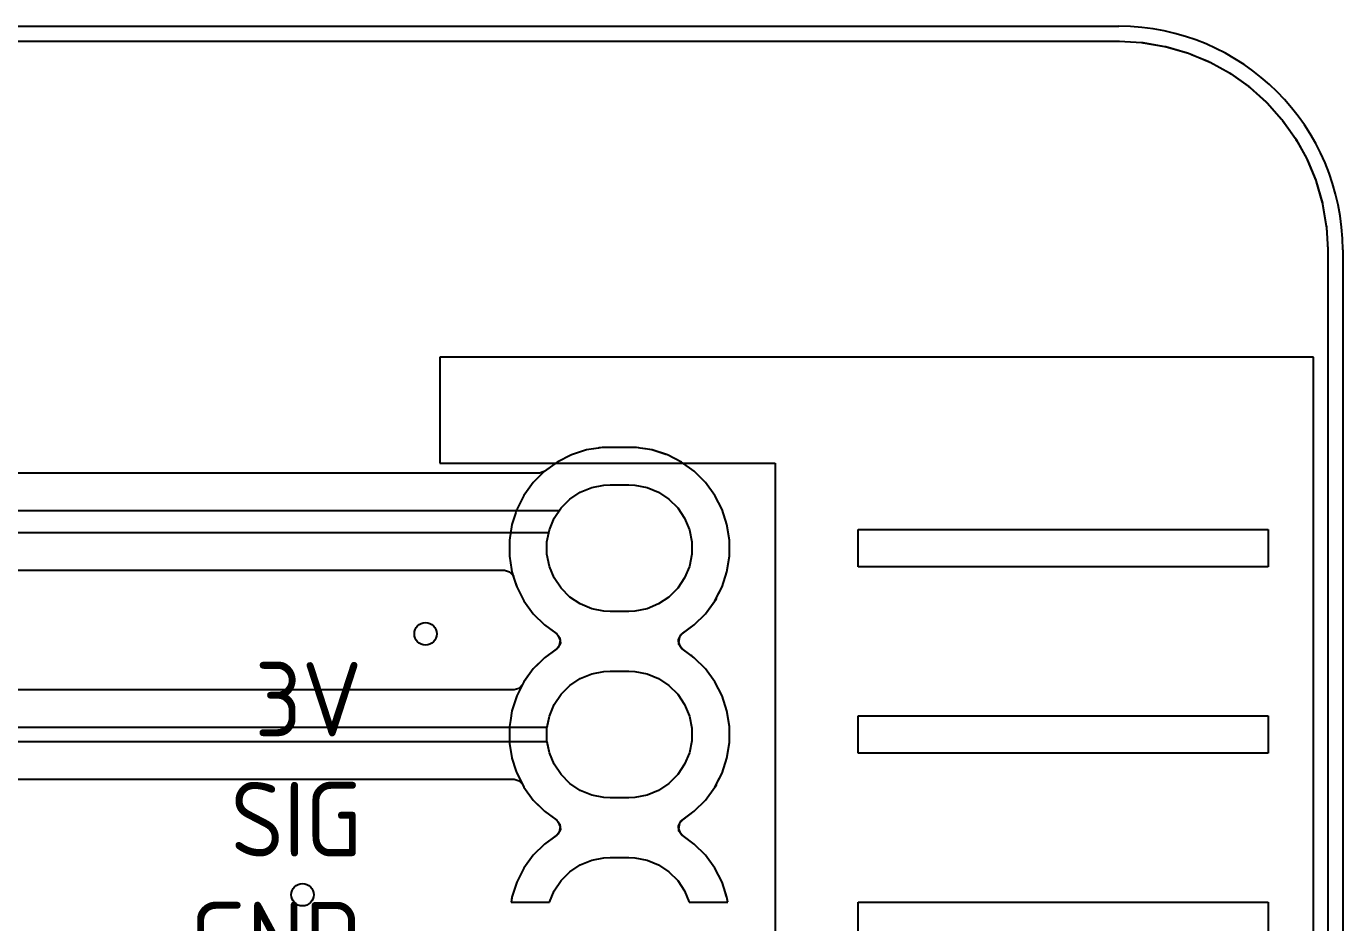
# Model space of a CAD drawing. Header units: millimetres. Extents: x 45 to 545, y -265 to -129.
# Drawn here: x 527.35 to 545, y -141.03 to -129 of the extents above; entities that cross this region are included whole.
import ezdxf
from ezdxf.enums import TextEntityAlignment as Align

# ---------------------------------------------------------------- set-up
doc = ezdxf.new("R2010")
doc.units = ezdxf.units.MM
for name, color, linetype, true_color in [('B.Cu', 151, 'CONTINUOUS', 0x6fccdb), ('Edge.Cuts', 111, 'CONTINUOUS', 0x81ffbe), ('F.Cu', 241, 'CONTINUOUS', 0xe27299), ('F.Silkscreen', 254, 'CONTINUOUS', 0xdcc8ff)]:
    doc.layers.add(name, color=color, linetype=linetype, true_color=true_color)
doc.styles.add('KICAD', font='isocp.shx')

msp = doc.modelspace()

# ---------------------------------------------------------------- linework, layer by layer
at = {"layer": 'B.Cu', "linetype": 'CONTINUOUS'}
for p, q in [((477.564561, -129.2005), (541.996519, -129.2005)), ((541.996519, -129.2005), (542.003472, -129.200695)), ((542.003472, -129.200695), (542.3065, -129.217713)), ((542.3065, -129.217713), (542.320301, -129.219268)), ((542.320301, -129.219268), (542.616088, -129.269524)), ((542.616088, -129.269524), (542.629627, -129.272614)), ((542.629627, -129.272614), (542.91793, -129.355673)), ((542.91793, -129.355673), (542.931049, -129.360263)), ((542.931049, -129.360263), (543.208229, -129.475075)), ((543.208229, -129.475075), (543.220743, -129.481101)), ((543.220743, -129.481101), (543.483344, -129.626236)), ((543.483344, -129.626236), (543.495099, -129.633623)), ((543.495099, -129.633623), (543.739779, -129.807233)), ((543.739779, -129.807233), (543.750639, -129.815892)), ((543.750639, -129.815892), (543.974352, -130.015814)), ((543.974352, -130.015814), (543.984183, -130.025645)), ((543.984183, -130.025645), (544.078591, -130.131288)), ((544.078591, -130.131288), (544.184102, -130.249354)), ((544.184102, -130.249354), (544.192768, -130.260222)), ((544.192768, -130.260222), (544.344121, -130.473534)), ((544.344121, -130.473534), (544.36637, -130.50489)), ((544.36637, -130.50489), (544.373766, -130.51666)), ((544.373766, -130.51666), (544.389278, -130.544726)), ((544.389278, -130.544726), (544.518894, -130.779249)), ((544.518894, -130.779249), (544.524927, -130.791777)), ((544.524927, -130.791777), (544.639735, -131.068949)), ((544.639735, -131.068949), (544.644328, -131.082074)), ((544.644328, -131.082074), (544.727382, -131.370361)), ((544.727382, -131.370361), (544.730476, -131.383918)), ((544.730476, -131.383918), (544.78073, -131.67969)), ((544.78073, -131.67969), (544.782287, -131.693508)), ((544.782287, -131.693508), (544.799305, -131.996527)), ((544.799305, -131.996527), (544.7995, -132.00348)), ((544.7995, -132.00348), (544.7995, -159.125)), ((534.85876, -134.682753), (534.656585, -134.748444)), ((535.020042, -134.657208), (534.85876, -134.682753)), ((535.068713, -134.6495), (535.020042, -134.657208)), ((535.531287, -134.6495), (535.068713, -134.6495)), ((535.579957, -134.657208), (535.531287, -134.6495)), ((535.74124, -134.682753), (535.579957, -134.657208)), ((535.741241, -134.682753), (535.74124, -134.682753)), ((535.741243, -134.682754), (535.741241, -134.682753)), ((535.943412, -134.748443), (535.741243, -134.682754)), ((534.467179, -134.844951), (534.292162, -134.972108)), ((534.656585, -134.748444), (534.467179, -134.844951)), ((535.943413, -134.748443), (535.943412, -134.748443)), ((535.943414, -134.748444), (535.943413, -134.748443)), ((536.13282, -134.844951), (535.943414, -134.748444)), ((536.304786, -134.96989), (536.13282, -134.844951)), ((534.219277, -134.99579), (478.157226, -134.99579)), ((534.226355, -134.995588), (534.219277, -134.99579)), ((534.292162, -134.972108), (534.226355, -134.995588)), ((536.455109, -135.120213), (536.304786, -134.96989)), ((534.774313, -135.250367), (534.928258, -135.186601)), ((534.928258, -135.186601), (535.091685, -135.154093)), ((535.091685, -135.154093), (535.175, -135.15)), ((535.175, -135.15), (535.425, -135.15)), ((535.425, -135.15), (535.508315, -135.154093)), ((535.508315, -135.154093), (535.671742, -135.186601)), ((535.671742, -135.186601), (535.825687, -135.250367)), ((536.580048, -135.292179), (536.455109, -135.120213)), ((534.517941, -135.460766), (534.635766, -135.342941)), ((534.635766, -135.342941), (534.774313, -135.250367)), ((535.825687, -135.250367), (535.964234, -135.342941)), ((535.964234, -135.342941), (536.082059, -135.460766)), ((536.580049, -135.292181), (536.580048, -135.292179)), ((536.580051, -135.292184), (536.580049, -135.292181)), ((536.676557, -135.481588), (536.580051, -135.292184)), ((487.1, -135.49629), (534.494205, -135.49629)), ((534.494205, -135.49629), (534.517941, -135.460766)), ((536.082059, -135.460766), (536.174633, -135.599313)), ((536.742246, -135.683757), (536.676557, -135.481588)), ((536.174633, -135.599313), (536.238399, -135.753258)), ((536.238399, -135.753258), (536.270907, -135.916685)), ((536.7755, -135.893713), (536.742246, -135.683757)), ((534.353041, -135.79629), (487.1, -135.79629)), ((534.329093, -135.916685), (534.353041, -135.79629)), ((534.329093, -136.083315), (534.329093, -135.916685)), ((536.270907, -135.916685), (536.270907, -136.083315)), ((536.7755, -136.106287), (536.7755, -135.893713)), ((534.361601, -136.246742), (534.329093, -136.083315)), ((536.270907, -136.083315), (536.238399, -136.246742)), ((536.742246, -136.316243), (536.7755, -136.106287)), ((534.425367, -136.400687), (534.361601, -136.246742)), ((536.238399, -136.246742), (536.174633, -136.400687)), ((487.035931, -136.29679), (533.761342, -136.29679)), ((533.761342, -136.29679), (533.828381, -136.316475)), ((533.828381, -136.316475), (533.874136, -136.369279)), ((533.874136, -136.369279), (533.879272, -136.382469)), ((533.879272, -136.382469), (533.890329, -136.416498)), ((533.890329, -136.416498), (533.923444, -136.518416)), ((534.517941, -136.539234), (534.425367, -136.400687)), ((536.174633, -136.400687), (536.082059, -136.539234)), ((536.676557, -136.518412), (536.742246, -136.316243)), ((533.923444, -136.518416), (534.019951, -136.70782)), ((534.635766, -136.657059), (534.517941, -136.539234)), ((536.082059, -136.539234), (535.964234, -136.657059)), ((536.580051, -136.707816), (536.676557, -136.518412)), ((534.019951, -136.70782), (534.14489, -136.879786)), ((534.774313, -136.749633), (534.635766, -136.657059)), ((534.928258, -136.813399), (534.774313, -136.749633)), ((535.091685, -136.845907), (534.928258, -136.813399)), ((535.671742, -136.813399), (535.508315, -136.845907)), ((535.825687, -136.749633), (535.671742, -136.813399)), ((535.964234, -136.657059), (535.825687, -136.749633)), ((536.455109, -136.879786), (536.580048, -136.70782)), ((536.580047, -136.70782), (536.580051, -136.707816)), ((536.580048, -136.70782), (536.580047, -136.70782)), ((534.14489, -136.879786), (534.295209, -137.030105)), ((535.175, -136.85), (535.091685, -136.845907)), ((535.425, -136.85), (535.175, -136.85)), ((535.508315, -136.845907), (535.425, -136.85)), ((536.304792, -137.030104), (536.455104, -136.879792)), ((536.455104, -136.879792), (536.455106, -136.879788)), ((536.455106, -136.879788), (536.455109, -136.879786)), ((534.295209, -137.030105), (534.295214, -137.030109)), ((534.295214, -137.030109), (534.459793, -137.149682)), ((534.459793, -137.149682), (534.502459, -137.205011)), ((536.091561, -137.225376), (536.124166, -137.16358)), ((536.124166, -137.16358), (536.140199, -137.149686)), ((536.140199, -137.149686), (536.304792, -137.030104)), ((534.475833, -137.33642), (534.459793, -137.350318)), ((534.508438, -137.274625), (534.475833, -137.33642)), ((534.502459, -137.205011), (534.508438, -137.274625)), ((536.09754, -137.294989), (536.091561, -137.225376)), ((536.140204, -137.350316), (536.09754, -137.294989)), ((534.295209, -137.469894), (534.14489, -137.620213)), ((534.295214, -137.46989), (534.295209, -137.469894)), ((534.459793, -137.350318), (534.295214, -137.46989)), ((536.262736, -137.439341), (536.140204, -137.350316)), ((536.304792, -137.469896), (536.262736, -137.439341)), ((536.455109, -137.620213), (536.304792, -137.469896)), ((534.14489, -137.620213), (534.019948, -137.792184)), ((534.774313, -137.750367), (534.928258, -137.686601)), ((534.928258, -137.686601), (535.091685, -137.654093)), ((535.091685, -137.654093), (535.175, -137.65)), ((535.175, -137.65), (535.425, -137.65)), ((535.425, -137.65), (535.508315, -137.654093)), ((535.508315, -137.654093), (535.671742, -137.686601)), ((535.671742, -137.686601), (535.825687, -137.750367)), ((536.580048, -137.792179), (536.455109, -137.620213)), ((533.999765, -137.831795), (533.951791, -137.882591)), ((534.019947, -137.792185), (533.999765, -137.831795)), ((534.019948, -137.792184), (534.019947, -137.792185)), ((534.517941, -137.960766), (534.635766, -137.842941)), ((534.635766, -137.842941), (534.774313, -137.750367)), ((535.825687, -137.750367), (535.964234, -137.842941)), ((535.964234, -137.842941), (536.082059, -137.960766)), ((536.580049, -137.792181), (536.580048, -137.792179)), ((536.580051, -137.792184), (536.580049, -137.792181)), ((536.676557, -137.981588), (536.580051, -137.792184)), ((533.889281, -137.8995), (492.11296, -137.8995)), ((533.951791, -137.882591), (533.889281, -137.8995)), ((534.425367, -138.099313), (534.517941, -137.960766)), ((536.082059, -137.960766), (536.174633, -138.099313)), ((536.742246, -138.183757), (536.676557, -137.981588)), ((534.361601, -138.253258), (534.425367, -138.099313)), ((536.174633, -138.099313), (536.238399, -138.253258)), ((536.7755, -138.393713), (536.742246, -138.183757)), ((492.02629, -138.4), (534.332412, -138.4)), ((534.332412, -138.4), (534.361601, -138.253258)), ((536.238399, -138.253258), (536.270907, -138.416685)), ((536.7755, -138.606287), (536.7755, -138.393713)), ((536.270907, -138.416685), (536.270907, -138.583315)), ((534.332412, -138.6), (492.067711, -138.6)), ((534.361601, -138.746742), (534.332412, -138.6)), ((534.425367, -138.900687), (534.361601, -138.746742)), ((536.238399, -138.746742), (536.174633, -138.900687)), ((536.270907, -138.583315), (536.238399, -138.746742)), ((536.742246, -138.816243), (536.7755, -138.606287)), ((534.517941, -139.039234), (534.425367, -138.900687)), ((536.174633, -138.900687), (536.082059, -139.039234)), ((536.676557, -139.018412), (536.742246, -138.816243)), ((492.326388, -139.1005), (533.889281, -139.1005)), ((533.889281, -139.1005), (533.95632, -139.120185)), ((534.635766, -139.157059), (534.517941, -139.039234)), ((536.082059, -139.039234), (535.964234, -139.157059)), ((536.580051, -139.207816), (536.676557, -139.018412)), ((533.95632, -139.120185), (533.999765, -139.168205)), ((533.999765, -139.168205), (534.019947, -139.207814)), ((534.019947, -139.207814), (534.019948, -139.207815)), ((534.019948, -139.207815), (534.14489, -139.379786)), ((534.774313, -139.249633), (534.635766, -139.157059)), ((534.928258, -139.313399), (534.774313, -139.249633)), ((535.825687, -139.249633), (535.671742, -139.313399)), ((535.964234, -139.157059), (535.825687, -139.249633)), ((536.455109, -139.379786), (536.580048, -139.20782)), ((536.580047, -139.20782), (536.580051, -139.207816)), ((536.580048, -139.20782), (536.580047, -139.20782)), ((534.14489, -139.379786), (534.295209, -139.530105)), ((535.091685, -139.345907), (534.928258, -139.313399)), ((535.175, -139.35), (535.091685, -139.345907)), ((535.425, -139.35), (535.175, -139.35)), ((535.508315, -139.345907), (535.425, -139.35)), ((535.671742, -139.313399), (535.508315, -139.345907)), ((536.304792, -139.530104), (536.455104, -139.379792)), ((536.455104, -139.379792), (536.455106, -139.379788)), ((536.455106, -139.379788), (536.455109, -139.379786)), ((534.295209, -139.530105), (534.295214, -139.530109)), ((534.295214, -139.530109), (534.460218, -139.649991)), ((536.139776, -139.649994), (536.304792, -139.530104)), ((534.460218, -139.649991), (534.502884, -139.70532)), ((534.508863, -139.774934), (534.476258, -139.836729)), ((534.502884, -139.70532), (534.508863, -139.774934)), ((536.091136, -139.725684), (536.123741, -139.663889)), ((536.097115, -139.795297), (536.091136, -139.725684)), ((536.139781, -139.850627), (536.097115, -139.795297)), ((536.123741, -139.663889), (536.139776, -139.649994)), ((534.295535, -139.970276), (534.145276, -140.120535)), ((534.29554, -139.970272), (534.295535, -139.970276)), ((534.460218, -139.850627), (534.29554, -139.970272)), ((534.476258, -139.836729), (534.460218, -139.850627)), ((536.304459, -139.970272), (536.139781, -139.850627)), ((536.304464, -139.970276), (536.304459, -139.970272)), ((536.454723, -140.120535), (536.304464, -139.970276)), ((534.145272, -140.12054), (534.020379, -140.292442)), ((534.145276, -140.120535), (534.145272, -140.12054)), ((534.928258, -140.186601), (535.091685, -140.154093)), ((535.091685, -140.154093), (535.175, -140.15)), ((535.175, -140.15), (535.425, -140.15)), ((535.425, -140.15), (535.508315, -140.154093)), ((535.508315, -140.154093), (535.671742, -140.186601)), ((536.454727, -140.12054), (536.454723, -140.120535)), ((536.57962, -140.292442), (536.454727, -140.12054)), ((534.020379, -140.292442), (533.923904, -140.481782)), ((534.517941, -140.460766), (534.635766, -140.342941)), ((534.635766, -140.342941), (534.774313, -140.250367)), ((534.774313, -140.250367), (534.928258, -140.186601)), ((535.671742, -140.186601), (535.825687, -140.250367)), ((535.825687, -140.250367), (535.964234, -140.342941)), ((535.964234, -140.342941), (536.082059, -140.460766)), ((536.676095, -140.481782), (536.57962, -140.292442)), ((533.923904, -140.481782), (533.858242, -140.68387)), ((534.425367, -140.599313), (534.517941, -140.460766)), ((536.082059, -140.460766), (536.174633, -140.599313)), ((536.741757, -140.68387), (536.676095, -140.481782)), ((533.858242, -140.683873), (533.847769, -140.75)), ((533.858242, -140.68387), (533.858242, -140.683873)), ((534.362951, -140.75), (534.425367, -140.599313)), ((536.174633, -140.599313), (536.237049, -140.75)), ((536.741757, -140.683873), (536.741757, -140.68387)), ((536.752231, -140.75), (536.741757, -140.683873)), ((533.847769, -140.75), (534.362951, -140.75)), ((536.237049, -140.75), (536.752231, -140.75))]:
    msp.add_line(p, q, dxfattribs=at)
at = {"layer": 'B.Cu'}
for centre in [(532.7, -137.15), (531.05, -140.65)]:
    msp.add_circle(centre, 0.15, dxfattribs=at)
at = {"layer": 'Edge.Cuts', "linetype": 'CONTINUOUS'}
for p, q in [((474.2, -129.000001), (542, -129)), ((545, -132), (545, -260.475))]:
    msp.add_line(p, q, dxfattribs=at)
at = {"layer": 'Edge.Cuts'}
msp.add_arc((542, -132), 3, 0, 90, dxfattribs=at)
at = {"layer": 'F.Cu', "linetype": 'CONTINUOUS'}
for p, q in [((477.581303, -129.2005), (541.99479, -129.2005)), ((541.99479, -129.2005), (541.998225, -129.200547)), ((541.998225, -129.200547), (542.00176, -129.200647)), ((542.00176, -129.200647), (542.005138, -129.200788)), ((542.005138, -129.200788), (542.30304, -129.217518)), ((542.30304, -129.217518), (542.309918, -129.218098)), ((542.309918, -129.218098), (542.316882, -129.218882)), ((542.316882, -129.218882), (542.323698, -129.219845)), ((542.323698, -129.219845), (542.612686, -129.268945)), ((542.612686, -129.268945), (542.619447, -129.27029)), ((542.619447, -129.27029), (542.626259, -129.271845)), ((542.626259, -129.271845), (542.632936, -129.273567)), ((542.632936, -129.273567), (542.914622, -129.35472)), ((542.914622, -129.35472), (542.921222, -129.356825)), ((542.921222, -129.356825), (542.923495, -129.35762)), ((542.923495, -129.35762), (542.927772, -129.359117)), ((542.927772, -129.359117), (542.934262, -129.361594)), ((542.934262, -129.361594), (542.971149, -129.376873)), ((542.971149, -129.376873), (543.205028, -129.473749)), ((543.205028, -129.473749), (543.211361, -129.476583)), ((543.211361, -129.476583), (543.217619, -129.479597)), ((543.217619, -129.479597), (543.223787, -129.482783)), ((543.223787, -129.482783), (543.48032, -129.624564)), ((543.48032, -129.624564), (543.486279, -129.62808)), ((543.486279, -129.62808), (543.492178, -129.631787)), ((543.492178, -129.631787), (543.49792, -129.635625)), ((543.49792, -129.635625), (543.731227, -129.801165)), ((543.731227, -129.801165), (543.736938, -129.805217)), ((543.736938, -129.805217), (543.742477, -129.809384)), ((543.742477, -129.809384), (543.747918, -129.813722)), ((543.747918, -129.813722), (543.753227, -129.818204)), ((543.753227, -129.818204), (543.802185, -129.861956)), ((543.802185, -129.861956), (543.971766, -130.013503)), ((543.971766, -130.013503), (543.97682, -130.018282)), ((543.97682, -130.018282), (543.981716, -130.023178)), ((543.981716, -130.023178), (543.986495, -130.028232)), ((543.986495, -130.028232), (544.181784, -130.24676)), ((544.181784, -130.24676), (544.186277, -130.252082)), ((544.186277, -130.252082), (544.190601, -130.257505)), ((544.190601, -130.257505), (544.194777, -130.263054)), ((544.194777, -130.263054), (544.277942, -130.380264)), ((544.277942, -130.380264), (544.364356, -130.502051)), ((544.364356, -130.502051), (544.368229, -130.507848)), ((544.368229, -130.507848), (544.371922, -130.513727)), ((544.371922, -130.513727), (544.375447, -130.519704)), ((544.375447, -130.519704), (544.514232, -130.770814)), ((544.514232, -130.770814), (544.514236, -130.770821)), ((544.514236, -130.770821), (544.517214, -130.77621)), ((544.517214, -130.77621), (544.520404, -130.782386)), ((544.520404, -130.782386), (544.523418, -130.788645)), ((544.523418, -130.788645), (544.526258, -130.794991)), ((544.526258, -130.794991), (544.638402, -131.065731)), ((544.638402, -131.065731), (544.640881, -131.072226)), ((544.640881, -131.072226), (544.643177, -131.078787)), ((544.643177, -131.078787), (544.645291, -131.085418)), ((544.645291, -131.085418), (544.726418, -131.367017)), ((544.726418, -131.367017), (544.728155, -131.373752)), ((544.728155, -131.373752), (544.729702, -131.38053)), ((544.729702, -131.38053), (544.731059, -131.387351)), ((544.731059, -131.387351), (544.780148, -131.676265)), ((544.780148, -131.676265), (544.781121, -131.683162)), ((544.781121, -131.683162), (544.781897, -131.690054)), ((544.781897, -131.690054), (544.782481, -131.696975)), ((544.782481, -131.696975), (544.799208, -131.994802)), ((544.799208, -131.994802), (544.799354, -131.998273)), ((544.799354, -131.998273), (544.799451, -132.001726)), ((544.799451, -132.001726), (544.7995, -132.005208)), ((544.7995, -132.005208), (544.7995, -159.001)), ((534.858763, -134.682752), (534.656582, -134.748445)), ((534.984692, -134.662807), (534.858763, -134.682752)), ((535.020042, -134.657208), (534.984692, -134.662807)), ((535.029776, -134.655666), (535.020042, -134.657208)), ((535.068709, -134.6495), (535.029776, -134.655666)), ((535.068713, -134.6495), (535.068709, -134.6495)), ((535.531287, -134.6495), (535.068713, -134.6495)), ((535.53129, -134.6495), (535.531287, -134.6495)), ((535.558678, -134.653838), (535.53129, -134.6495)), ((535.579957, -134.657208), (535.558678, -134.653838)), ((535.651756, -134.66858), (535.579957, -134.657208)), ((535.731599, -134.681226), (535.651756, -134.66858)), ((535.736362, -134.6816), (535.731599, -134.681226)), ((535.745552, -134.68377), (535.736362, -134.6816)), ((535.750074, -134.685623), (535.745552, -134.68377)), ((535.841055, -134.715185), (535.750074, -134.685623)), ((534.467179, -134.844951), (534.404345, -134.890602)), ((534.467182, -134.844949), (534.467179, -134.84495)), ((534.467179, -134.84495), (534.467179, -134.844951)), ((534.656582, -134.748445), (534.467182, -134.844949)), ((535.924734, -134.742374), (535.841055, -134.715185)), ((535.931254, -134.743406), (535.924734, -134.742374)), ((535.955571, -134.753479), (535.931254, -134.743406)), ((535.960911, -134.757359), (535.955571, -134.753479)), ((536.030134, -134.79263), (535.960911, -134.757359)), ((536.13282, -134.844951), (536.030134, -134.79263)), ((536.304786, -134.96989), (536.13282, -134.844951)), ((534.29521, -134.969892), (534.144892, -135.12021)), ((534.404345, -134.890602), (534.29521, -134.969892)), ((536.304788, -134.969892), (536.304786, -134.96989)), ((536.455112, -135.120216), (536.304788, -134.969892)), ((534.14489, -135.120213), (534.055224, -135.24363)), ((534.144892, -135.12021), (534.14489, -135.120213)), ((534.774313, -135.250367), (534.928258, -135.186601)), ((534.928258, -135.186601), (535.091685, -135.154093)), ((535.091685, -135.154093), (535.175, -135.15)), ((535.175, -135.15), (535.425, -135.15)), ((535.425, -135.15), (535.508315, -135.154093)), ((535.508315, -135.154093), (535.671742, -135.186601)), ((535.671742, -135.186601), (535.825687, -135.250367)), ((536.580052, -135.292183), (536.455112, -135.120216)), ((534.019949, -135.292182), (533.923417, -135.481637)), ((534.055224, -135.24363), (534.019949, -135.292182)), ((534.517941, -135.460766), (534.635766, -135.342941)), ((534.635766, -135.342941), (534.774313, -135.250367)), ((535.825687, -135.250367), (535.964234, -135.342941)), ((535.964234, -135.342941), (536.082059, -135.460766)), ((536.580197, -135.292471), (536.580052, -135.292183)), ((536.676557, -135.481588), (536.580197, -135.292471)), ((533.910587, -135.521155), (533.857752, -135.683763)), ((533.910588, -135.521152), (533.910587, -135.521155)), ((533.921863, -135.486448), (533.910588, -135.521152)), ((533.922945, -135.48258), (533.921863, -135.486448)), ((533.923417, -135.481637), (533.922945, -135.48258)), ((534.425367, -135.599313), (534.517941, -135.460766)), ((536.082059, -135.460766), (536.174633, -135.599313)), ((536.742246, -135.683757), (536.676557, -135.481588)), ((533.857752, -135.683763), (533.8245, -135.893707)), ((534.329093, -135.916685), (534.361601, -135.753258)), ((534.361601, -135.753258), (534.425367, -135.599313)), ((536.174633, -135.599313), (536.238399, -135.753258)), ((536.238399, -135.753258), (536.270907, -135.916685)), ((536.7755, -135.893713), (536.742246, -135.683757)), ((533.8245, -135.893707), (533.8245, -136.106291)), ((534.329093, -136.083315), (534.329093, -135.916685)), ((536.270907, -135.916685), (536.270907, -136.083315)), ((536.7755, -136.106287), (536.7755, -135.893713)), ((533.8245, -136.106291), (533.853072, -136.286686)), ((534.361601, -136.246742), (534.329093, -136.083315)), ((536.270907, -136.083315), (536.238399, -136.246742)), ((536.742246, -136.316243), (536.7755, -136.106287)), ((534.425367, -136.400687), (534.361601, -136.246742)), ((536.238399, -136.246742), (536.174633, -136.400687)), ((533.853072, -136.286686), (533.857752, -136.316236)), ((533.857752, -136.316236), (533.857753, -136.316239)), ((533.857753, -136.316239), (533.857754, -136.316243)), ((533.857754, -136.316243), (533.877055, -136.375644)), ((533.877055, -136.375644), (533.921416, -136.512177)), ((534.517941, -136.539234), (534.425367, -136.400687)), ((536.174633, -136.400687), (536.082059, -136.539234)), ((536.676557, -136.518412), (536.742246, -136.316243)), ((533.921416, -136.512177), (533.923439, -136.518402)), ((533.923439, -136.518402), (533.923443, -136.518412)), ((533.923443, -136.518412), (533.923444, -136.518414)), ((533.923444, -136.518414), (534.019951, -136.70782)), ((534.635766, -136.657059), (534.517941, -136.539234)), ((536.082059, -136.539234), (535.964234, -136.657059)), ((536.60873, -136.651529), (536.676557, -136.518412)), ((534.019951, -136.70782), (534.14489, -136.879786)), ((534.774313, -136.749633), (534.635766, -136.657059)), ((534.928258, -136.813399), (534.774313, -136.749633)), ((535.091685, -136.845907), (534.928258, -136.813399)), ((535.671742, -136.813399), (535.508315, -136.845907)), ((535.825687, -136.749633), (535.671742, -136.813399)), ((535.964234, -136.657059), (535.825687, -136.749633)), ((536.489241, -136.832807), (536.575535, -136.714033)), ((536.575535, -136.714033), (536.582851, -136.703963)), ((536.582851, -136.703963), (536.582852, -136.70396)), ((536.582852, -136.70396), (536.600446, -136.679743)), ((536.600446, -136.679743), (536.60873, -136.651529)), ((534.14489, -136.879786), (534.295209, -137.030105)), ((535.175, -136.85), (535.091685, -136.845907)), ((535.425, -136.85), (535.175, -136.85)), ((535.508315, -136.845907), (535.425, -136.85)), ((536.304792, -137.030104), (536.454344, -136.880551)), ((536.454344, -136.880551), (536.455066, -136.879843)), ((536.455066, -136.879843), (536.455107, -136.879786)), ((536.455107, -136.879786), (536.455109, -136.879786)), ((536.455109, -136.879786), (536.489241, -136.832807)), ((534.295209, -137.030105), (534.295214, -137.030109)), ((534.295214, -137.030109), (534.44537, -137.139203)), ((534.44537, -137.139203), (534.470676, -137.163795)), ((534.470676, -137.163795), (534.479153, -137.174788)), ((536.112636, -137.185433), (536.149414, -137.14299)), ((536.149414, -137.14299), (536.304792, -137.030104)), ((534.487371, -137.314551), (534.450584, -137.357007)), ((534.479153, -137.174788), (534.504504, -137.239896)), ((534.490631, -137.308372), (534.487371, -137.314551)), ((534.504504, -137.239896), (534.490631, -137.308372)), ((536.095494, -137.260104), (536.109368, -137.191626)), ((536.120844, -137.32521), (536.095494, -137.260104)), ((536.109368, -137.191626), (536.112636, -137.185433)), ((536.129317, -137.336198), (536.120844, -137.32521)), ((536.154625, -137.360793), (536.129317, -137.336198)), ((534.295209, -137.469893), (534.213092, -137.552011)), ((534.295233, -137.469875), (534.295209, -137.469893)), ((534.450584, -137.357007), (534.295233, -137.469875)), ((536.262735, -137.43934), (536.154625, -137.360793)), ((536.269282, -137.444097), (536.262735, -137.43934)), ((536.304787, -137.469893), (536.269282, -137.444097)), ((536.304793, -137.469897), (536.304787, -137.469893)), ((536.455112, -137.620216), (536.304793, -137.469897)), ((534.14489, -137.620213), (534.023242, -137.78765)), ((534.213092, -137.552011), (534.14489, -137.620213)), ((534.774313, -137.750367), (534.928258, -137.686601)), ((534.928258, -137.686601), (535.091685, -137.654093)), ((535.091685, -137.654093), (535.175, -137.65)), ((535.175, -137.65), (535.425, -137.65)), ((535.425, -137.65), (535.508315, -137.654093)), ((535.508315, -137.654093), (535.671742, -137.686601)), ((535.671742, -137.686601), (535.825687, -137.750367)), ((536.580052, -137.792183), (536.455112, -137.620216)), ((534.019949, -137.792182), (533.923445, -137.98158)), ((534.023242, -137.78765), (534.019949, -137.792182)), ((534.517941, -137.960766), (534.635766, -137.842941)), ((534.635766, -137.842941), (534.774313, -137.750367)), ((535.825687, -137.750367), (535.964234, -137.842941)), ((535.964234, -137.842941), (536.082059, -137.960766)), ((536.580197, -137.792471), (536.580052, -137.792183)), ((536.676557, -137.981588), (536.580197, -137.792471)), ((533.923445, -137.98158), (533.857752, -138.183759)), ((534.425367, -138.099313), (534.517941, -137.960766)), ((536.082059, -137.960766), (536.174633, -138.099313)), ((536.742246, -138.183757), (536.676557, -137.981588)), ((533.857752, -138.18376), (533.837688, -138.310447)), ((533.857752, -138.183759), (533.857752, -138.18376)), ((534.361601, -138.253258), (534.425367, -138.099313)), ((536.174633, -138.099313), (536.238399, -138.253258)), ((536.7755, -138.393713), (536.742246, -138.183757)), ((533.837688, -138.310448), (533.8245, -138.393713)), ((533.8245, -138.393713), (533.8245, -138.606287)), ((533.837688, -138.310447), (533.837688, -138.310448)), ((534.329093, -138.416685), (534.361601, -138.253258)), ((536.238399, -138.253258), (536.270907, -138.416685)), ((536.7755, -138.606287), (536.7755, -138.393713)), ((534.329093, -138.583315), (534.329093, -138.416685)), ((536.270907, -138.416685), (536.270907, -138.583315)), ((533.8245, -138.606287), (533.826878, -138.621301)), ((533.826878, -138.621301), (533.826878, -138.621302)), ((533.826878, -138.621302), (533.857447, -138.814316)), ((534.361601, -138.746742), (534.329093, -138.583315)), ((534.425367, -138.900687), (534.361601, -138.746742)), ((536.238399, -138.746742), (536.174633, -138.900687)), ((536.270907, -138.583315), (536.238399, -138.746742)), ((536.742246, -138.816243), (536.7755, -138.606287)), ((533.857447, -138.814316), (533.857448, -138.814316)), ((533.857448, -138.814316), (533.857754, -138.816244)), ((533.857754, -138.816244), (533.912039, -138.983316)), ((534.517941, -139.039234), (534.425367, -138.900687)), ((536.174633, -138.900687), (536.082059, -139.039234)), ((536.676557, -139.018412), (536.742246, -138.816243)), ((533.912039, -138.983316), (533.923442, -139.01841)), ((533.923442, -139.01841), (533.923443, -139.018412)), ((533.923443, -139.018412), (534.012803, -139.193793)), ((534.635766, -139.157059), (534.517941, -139.039234)), ((536.082059, -139.039234), (535.964234, -139.157059)), ((536.60873, -139.151529), (536.676557, -139.018412)), ((534.012803, -139.193793), (534.019951, -139.20782)), ((534.019951, -139.20782), (534.14489, -139.379786)), ((534.774313, -139.249633), (534.635766, -139.157059)), ((534.928258, -139.313399), (534.774313, -139.249633)), ((535.825687, -139.249633), (535.671742, -139.313399)), ((535.964234, -139.157059), (535.825687, -139.249633)), ((536.455109, -139.379786), (536.580048, -139.20782)), ((536.580047, -139.20782), (536.580051, -139.207816)), ((536.580048, -139.20782), (536.580047, -139.20782)), ((536.580051, -139.207816), (536.580053, -139.20781)), ((536.580053, -139.20781), (536.600445, -139.179744)), ((536.600445, -139.179744), (536.60873, -139.151529)), ((534.14489, -139.379786), (534.236581, -139.471477)), ((535.091685, -139.345907), (534.928258, -139.313399)), ((535.175, -139.35), (535.091685, -139.345907)), ((535.425, -139.35), (535.175, -139.35)), ((535.508315, -139.345907), (535.425, -139.35)), ((535.671742, -139.313399), (535.508315, -139.345907)), ((536.304792, -139.530104), (536.454344, -139.380551)), ((536.454344, -139.380551), (536.455066, -139.379843)), ((536.455066, -139.379843), (536.455107, -139.379786)), ((536.455107, -139.379786), (536.455109, -139.379786)), ((534.236581, -139.471477), (534.29521, -139.530106)), ((534.29521, -139.530106), (534.295212, -139.530108)), ((534.295212, -139.530108), (534.295219, -139.530113)), ((534.295219, -139.530113), (534.445794, -139.639512)), ((534.445794, -139.639512), (534.4711, -139.664103)), ((536.148988, -139.6433), (536.304792, -139.530104)), ((534.487792, -139.814868), (534.451009, -139.857317)), ((534.4711, -139.664103), (534.479575, -139.675094)), ((534.479575, -139.675094), (534.504928, -139.740199)), ((534.491053, -139.808688), (534.487792, -139.814868)), ((534.491058, -139.808678), (534.491053, -139.808688)), ((534.504928, -139.740199), (534.491058, -139.808678)), ((536.09507, -139.760408), (536.108939, -139.691942)), ((536.120419, -139.825517), (536.09507, -139.760408)), ((536.108939, -139.691942), (536.111108, -139.687831)), ((536.111108, -139.687831), (536.112201, -139.685758)), ((536.112201, -139.685758), (536.148988, -139.6433)), ((534.295526, -139.970283), (534.145281, -140.120528)), ((534.295534, -139.970276), (534.295526, -139.970283)), ((534.451009, -139.857317), (534.295534, -139.970276)), ((536.128895, -139.836509), (536.120419, -139.825517)), ((536.154206, -139.861107), (536.128895, -139.836509)), ((536.304453, -139.970267), (536.154206, -139.861107)), ((536.30446, -139.970272), (536.304453, -139.970267)), ((536.304462, -139.970274), (536.30446, -139.970272)), ((536.304472, -139.970283), (536.304462, -139.970274)), ((536.454717, -140.120528), (536.304472, -139.970283)), ((534.145259, -140.120557), (534.020381, -140.292438)), ((534.145281, -140.120528), (534.145259, -140.120557)), ((534.928258, -140.186601), (535.091685, -140.154093)), ((535.091685, -140.154093), (535.175, -140.15)), ((535.175, -140.15), (535.425, -140.15)), ((535.425, -140.15), (535.508315, -140.154093)), ((535.508315, -140.154093), (535.671742, -140.186601)), ((536.45472, -140.120532), (536.454717, -140.120528)), ((536.454723, -140.120535), (536.45472, -140.120532)), ((536.454727, -140.12054), (536.454723, -140.120535)), ((536.57962, -140.292442), (536.454727, -140.12054)), ((534.020381, -140.292438), (533.923903, -140.481784)), ((534.517941, -140.460766), (534.635766, -140.342941)), ((534.635766, -140.342941), (534.774313, -140.250367)), ((534.774313, -140.250367), (534.928258, -140.186601)), ((535.671742, -140.186601), (535.825687, -140.250367)), ((535.825687, -140.250367), (535.964234, -140.342941)), ((535.964234, -140.342941), (536.082059, -140.460766)), ((536.676095, -140.481782), (536.57962, -140.292442)), ((533.923903, -140.481784), (533.858242, -140.683866)), ((534.425367, -140.599313), (534.517941, -140.460766)), ((536.082059, -140.460766), (536.174633, -140.599313)), ((536.707864, -140.579558), (536.676095, -140.481782)), ((533.856716, -140.693506), (533.847769, -140.75)), ((533.858242, -140.683866), (533.856716, -140.693506)), ((534.362951, -140.75), (534.425367, -140.599313)), ((536.174633, -140.599313), (536.237049, -140.75)), ((536.734095, -140.66029), (536.707864, -140.579558)), ((536.741757, -140.68387), (536.734095, -140.66029)), ((536.741757, -140.683873), (536.741757, -140.68387)), ((536.752231, -140.75), (536.741757, -140.683873)), ((533.847769, -140.75), (534.362951, -140.75)), ((536.237049, -140.75), (536.752231, -140.75))]:
    msp.add_line(p, q, dxfattribs=at)
at = {"layer": 'F.Cu'}
for centre in [(532.7, -137.15), (531.05, -140.65)]:
    msp.add_circle(centre, 0.15, dxfattribs=at)
at = {"layer": 'F.Silkscreen', "linetype": 'CONTINUOUS'}
for p, q in [((532.89, -133.44), (532.89, -134.86)), ((544.61, -133.44), (532.89, -133.44)), ((544.61, -142.25), (544.61, -133.44)), ((532.89, -134.86), (537.39, -134.86)), ((537.39, -134.86), (537.39, -142.25)), ((538.5, -135.75), (544, -135.75)), ((538.5, -136.25), (538.5, -135.75)), ((544, -135.75), (544, -136.25)), ((544, -136.25), (538.5, -136.25)), ((538.5, -138.25), (544, -138.25)), ((538.5, -138.75), (538.5, -138.25)), ((544, -138.25), (544, -138.75)), ((544, -138.75), (538.5, -138.75)), ((538.5, -140.75), (544, -140.75)), ((538.5, -141.25), (538.5, -140.75)), ((544, -140.75), (544, -141.25))]:
    msp.add_line(p, q, dxfattribs=at)

# ---------------------------------------------------------------- texts
at = {"layer": 'F.Silkscreen', "style": 'KICAD'}
for s, p in [('3V', (531.85, -138.82689)), ('SIG', (531.85, -140.436834)), ('GND', (531.85, -142.046778))]:
    msp.add_text(s, height=1, dxfattribs=at).set_placement(p, align=Align.BOTTOM_RIGHT)

doc.saveas('drawing.dxf')
